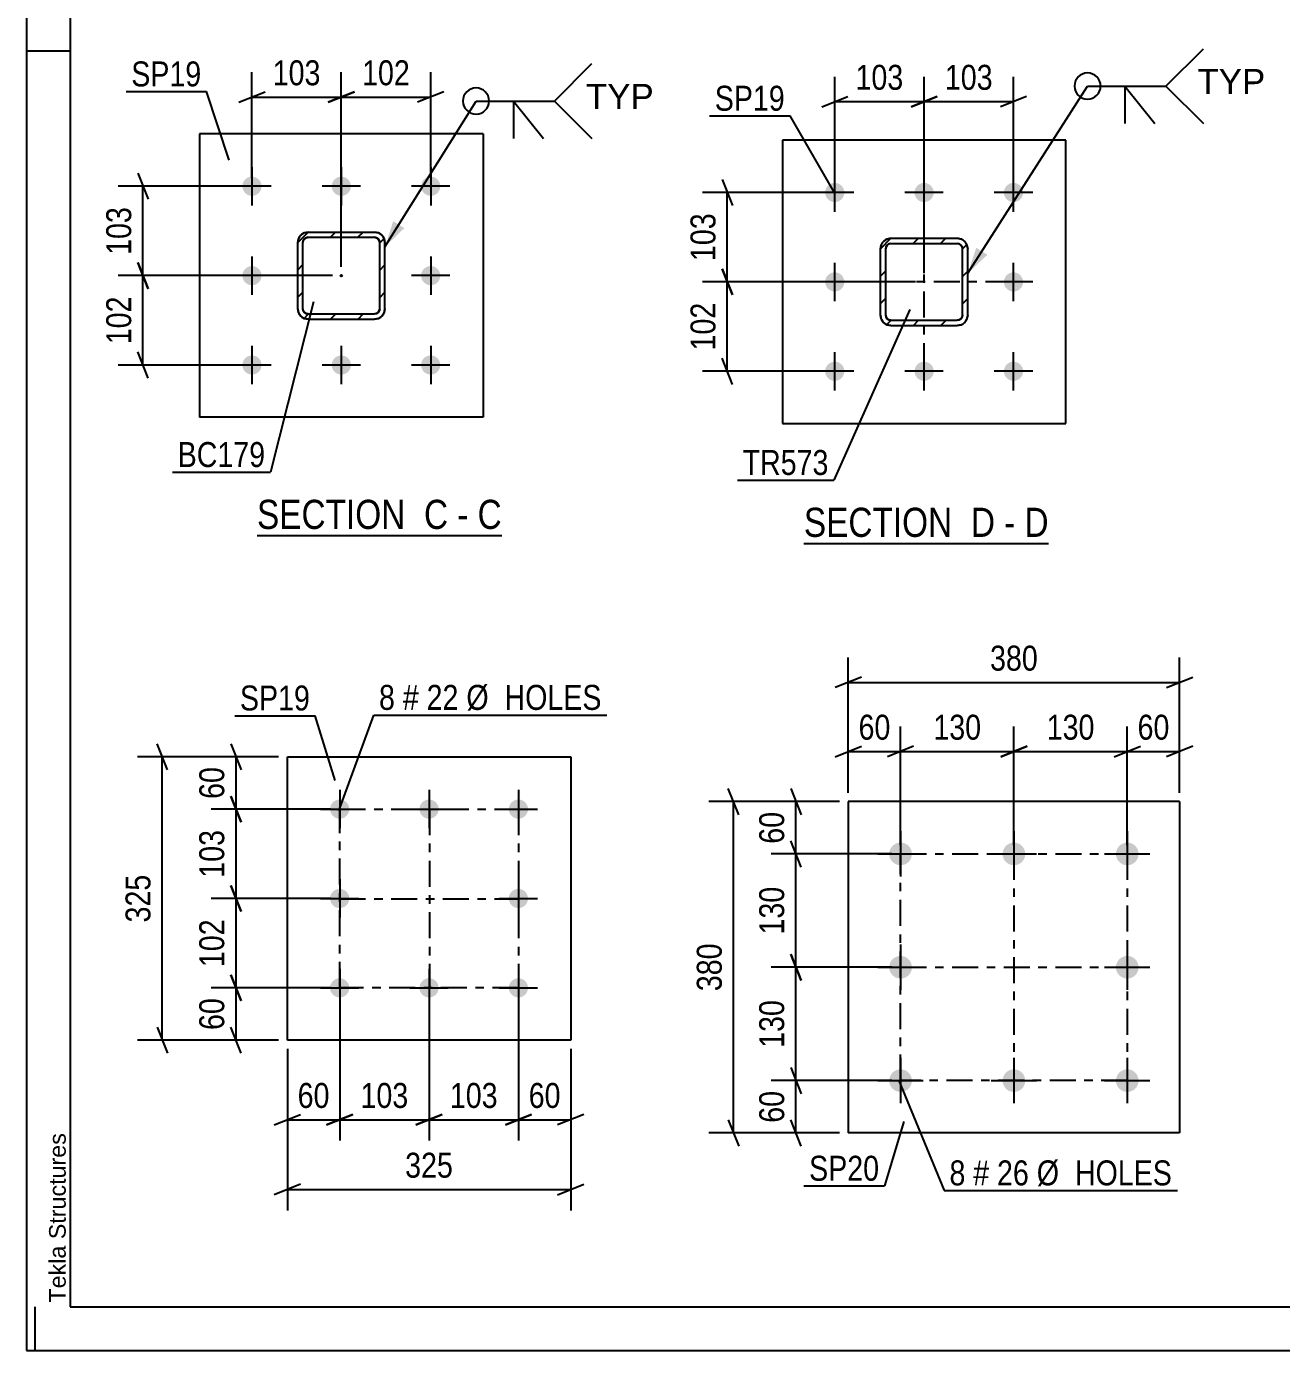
# Model space of a CAD drawing. Header units: millimetres. Extents: x 0 to 841, y 0 to 594.
# Drawn here: x 0 to 143.9, y 0 to 151.8 of the extents above; entities that cross this region are included whole.
import ezdxf

# ---------------------------------------------------------------- set-up
doc = ezdxf.new("R2010")
doc.units = ezdxf.units.MM
doc.linetypes.add('DXK_LINE_DOT2', pattern=[3.9198, 1.9599, -1.9599])
doc.linetypes.add('DXK_LINE_DOT3', pattern=[5.9187, 2.979, -0.9799, 0.9799, -0.9799])
doc.styles.add('Arial', font='ARIAL.TTF', dxfattribs={"height": 0.2})
doc.styles.add('Arial Narrow', font='ARIALN.TTF', dxfattribs={"height": 0.2})

# ---------------------------------------------------------------- blocks, each defined once
blk = doc.blocks.new('Unknown-122570569-18 - 2046')
at = {"color": 6, "linetype": 'Continuous'}
blk.add_line((89.16, 92.56), (117.23, 92.56), dxfattribs=at)
at = {"color": 0, "linetype": 'Continuous'}
for points in [[(107.27, 93.31), (107.27, 96.81), (89.16, 96.81), (89.16, 93.31)], [(111.08, 93.31), (111.08, 96.81), (108.32, 96.81), (108.32, 93.31)], [(113.41, 93.31), (113.41, 96.81), (112.13, 96.81), (112.13, 93.31)], [(117.23, 93.31), (117.23, 96.81), (114.46, 96.81), (114.46, 93.31)]]:
    blk.add_wipeout(points, dxfattribs=at)
at = {"color": 7, "linetype": 'Continuous', "style": 'Arial Narrow'}
for s, p in [('SECTION ', (89.16, 93.31)), ('D', (108.32, 93.31)), ('D', (114.46, 93.31)), ('-', (112.13, 93.31))]:
    blk.add_text(s, height=3.34, dxfattribs=at).set_placement(p)
blk = doc.blocks.new('Unknown-122570569-1133')
at = {"color": 5, "linetype": 'Continuous'}
for p, q in [((0, 594), (0, 0)), ((5, 589), (5, 5)), ((5, 149), (0, 149)), ((1, 0), (1, 5)), ((5, 5), (836, 5)), ((0, 0), (841, 0))]:
    blk.add_line(p, q, dxfattribs=at)
at = {"color": 174, "linetype": 'Continuous', "style": 'Arial'}
blk.add_text('Tekla Structures', height=1.9102, rotation=90, dxfattribs=at).set_placement((4.5, 5.5))
blk = doc.blocks.new('Unknown-122570569-20 - 8297')
at = {"color": 6, "linetype": 'Continuous'}
blk.add_line((26.44, 93.47), (54.51, 93.47), dxfattribs=at)
at = {"color": 0, "linetype": 'Continuous'}
for points in [[(44.54, 94.22), (44.54, 97.72), (26.44, 97.72), (26.44, 94.22)], [(48.36, 94.22), (48.36, 97.72), (45.59, 97.72), (45.59, 94.22)], [(50.69, 94.22), (50.69, 97.72), (49.41, 97.72), (49.41, 94.22)], [(54.51, 94.22), (54.51, 97.72), (51.74, 97.72), (51.74, 94.22)]]:
    blk.add_wipeout(points, dxfattribs=at)
at = {"color": 7, "linetype": 'Continuous', "style": 'Arial Narrow'}
for s, p in [('SECTION ', (26.44, 94.22)), ('C', (45.59, 94.22)), ('C', (51.74, 94.22)), ('-', (49.41, 94.22))]:
    blk.add_text(s, height=3.34, dxfattribs=at).set_placement(p)
blk = doc.blocks.new('Bolt-122570569-8001 - 7967')
at = {"linetype": 'Continuous'}
for points in [[(100.25, 58.25, -1), (100.25, 55.65, -1)], [(113.25, 58.25, -1), (113.25, 55.65, -1)], [(126.25, 58.25, -1), (126.25, 55.65, -1)], [(100.25, 45.25, -1), (100.25, 42.65, -1)], [(126.25, 45.25, -1), (126.25, 42.65, -1)], [(100.25, 32.25, -1), (100.25, 29.65, -1)], [(113.25, 32.25, -1), (113.25, 29.65, -1)], [(126.25, 32.25, -1), (126.25, 29.65, -1)]]:
    blk.add_hatch(color=1, dxfattribs=at).paths.add_polyline_path(points)
at = {"color": 1, "linetype": 'Continuous'}
for p, q in [((100.25, 59.55), (100.25, 54.35)), ((113.25, 59.55), (113.25, 54.35)), ((126.25, 59.55), (126.25, 54.35)), ((97.65, 56.95), (102.85, 56.95)), ((110.65, 56.95), (115.85, 56.95)), ((123.65, 56.95), (128.85, 56.95)), ((100.25, 46.55), (100.25, 41.35)), ((126.25, 46.55), (126.25, 41.35)), ((97.65, 43.95), (102.85, 43.95)), ((123.65, 43.95), (128.85, 43.95)), ((100.25, 33.55), (100.25, 28.35)), ((113.25, 33.55), (113.25, 28.35)), ((126.25, 33.55), (126.25, 28.35)), ((97.65, 30.95), (102.85, 30.95)), ((110.65, 30.95), (115.85, 30.95)), ((123.65, 30.95), (128.85, 30.95))]:
    blk.add_line(p, q, dxfattribs=at)
blk = doc.blocks.new('Part-122570569-8006 - 7967')
at = {"color": 2, "linetype": 'Continuous'}
for p, q in [((94.25, 62.95), (94.25, 24.95)), ((132.25, 62.95), (94.25, 62.95)), ((132.25, 62.95), (132.25, 24.95)), ((132.25, 24.95), (94.25, 24.95))]:
    blk.add_line(p, q, dxfattribs=at)
blk = doc.blocks.new('Part-122570569-2104 - 2046')
at = {"color": 2, "linetype": 'Continuous'}
for p, q in [((119.2, 138.8), (86.7, 138.8)), ((86.7, 138.8), (86.7, 106.3)), ((119.2, 106.3), (119.2, 138.8)), ((86.7, 106.3), (119.2, 106.3))]:
    blk.add_line(p, q, dxfattribs=at)
blk = doc.blocks.new('Bolt-122570569-2149 - 2046')
at = {"linetype": 'Continuous'}
for points in [[(92.7, 131.7, -1), (92.7, 133.9, -1)], [(102.95, 131.7, -1), (102.95, 133.9, -1)], [(113.2, 131.7, -1), (113.2, 133.9, -1)], [(92.7, 121.45, -1), (92.7, 123.65, -1)], [(113.2, 121.45, -1), (113.2, 123.65, -1)], [(92.7, 111.2, -1), (92.7, 113.4, -1)], [(102.95, 111.2, -1), (102.95, 113.4, -1)], [(113.2, 111.2, -1), (113.2, 113.4, -1)]]:
    blk.add_hatch(color=1, dxfattribs=at).paths.add_polyline_path(points)
at = {"color": 1, "linetype": 'Continuous'}
for p, q in [((92.7, 130.6), (92.7, 135)), ((102.95, 130.6), (102.95, 135)), ((113.2, 130.6), (113.2, 135)), ((94.9, 132.8), (90.5, 132.8)), ((105.15, 132.8), (100.75, 132.8)), ((115.4, 132.8), (111, 132.8)), ((92.7, 120.35), (92.7, 124.75)), ((113.2, 120.35), (113.2, 124.75)), ((94.9, 122.55), (90.5, 122.55)), ((115.4, 122.55), (111, 122.55)), ((92.7, 110.1), (92.7, 114.5)), ((102.95, 110.1), (102.95, 114.5)), ((113.2, 110.1), (113.2, 114.5)), ((94.9, 112.3), (90.5, 112.3)), ((105.15, 112.3), (100.75, 112.3)), ((115.4, 112.3), (111, 112.3))]:
    blk.add_line(p, q, dxfattribs=at)
blk = doc.blocks.new('Part-122570569-2207 - 2046')
at = {"linetype": 'Continuous'}
h = blk.add_hatch(dxfattribs=at)
h.set_pattern_fill('', scale=0.7, style=0, pattern_type=0)
h.set_pattern_definition([(45, (99.1492, 127.5534), (-1.57154, 1.57154), [])])
h.paths.add_polyline_path([(106.75, 127.55), (99.15, 127.55), (98.69, 127.46), (98.3, 127.2), (98.04, 126.81), (97.95, 126.35), (97.95, 118.75), (98.04, 118.29), (98.3, 117.9), (98.69, 117.64), (99.15, 117.55), (106.75, 117.55), (107.21, 117.64), (107.6, 117.9), (107.86, 118.29), (107.95, 118.75), (107.95, 126.35), (107.86, 126.81), (107.6, 127.2), (107.21, 127.46)])
h.paths.add_polyline_path([(107.3, 126.58), (107.35, 126.35), (107.35, 118.75), (107.3, 118.52), (107.17, 118.33), (106.98, 118.2), (106.75, 118.15), (99.15, 118.15), (98.92, 118.2), (98.72, 118.33), (98.59, 118.52), (98.55, 118.75), (98.55, 126.35), (98.59, 126.58), (98.72, 126.78), (98.92, 126.91), (99.15, 126.95), (106.75, 126.95), (106.98, 126.91), (107.17, 126.78)])
at = {"color": 7, "linetype": 'DXK_LINE_DOT3'}
for p, q in [((102.95, 112.55), (102.95, 132.55)), ((112.95, 122.55), (92.95, 122.55))]:
    blk.add_line(p, q, dxfattribs=at)
at = {"color": 7, "linetype": 'DXK_LINE_DOT2'}
for p, q in [((98.69, 127.46), (99.15, 127.55)), ((99.15, 127.55), (106.75, 127.55)), ((106.75, 127.55), (107.21, 127.46)), ((97.95, 126.35), (98.04, 126.81)), ((97.95, 118.75), (97.95, 126.35)), ((98.59, 126.58), (98.55, 126.35)), ((98.55, 118.75), (98.55, 126.35)), ((98.72, 126.78), (98.59, 126.58)), ((98.92, 126.91), (98.72, 126.78)), ((99.15, 126.95), (98.92, 126.91)), ((99.15, 126.95), (106.75, 126.95)), ((106.98, 126.91), (106.75, 126.95)), ((107.17, 126.78), (106.98, 126.91)), ((107.3, 126.58), (107.17, 126.78)), ((107.35, 126.35), (107.3, 126.58)), ((107.35, 118.75), (107.35, 126.35)), ((107.86, 126.81), (107.95, 126.35)), ((107.95, 118.75), (107.95, 126.35)), ((98.04, 118.29), (97.95, 118.75)), ((98.55, 118.75), (98.59, 118.52)), ((98.59, 118.52), (98.72, 118.33)), ((107.17, 118.33), (107.3, 118.52)), ((107.3, 118.52), (107.35, 118.75)), ((107.95, 118.75), (107.86, 118.29)), ((99.15, 117.55), (98.69, 117.64)), ((98.72, 118.33), (98.92, 118.2)), ((98.92, 118.2), (99.15, 118.15)), ((99.15, 118.15), (106.75, 118.15)), ((99.15, 117.55), (106.75, 117.55)), ((106.75, 118.15), (106.98, 118.2)), ((107.21, 117.64), (106.75, 117.55)), ((106.98, 118.2), (107.17, 118.33))]:
    blk.add_line(p, q, dxfattribs=at)
at = {"color": 2, "linetype": 'Continuous'}
for p, q in [((99.15, 127.55), (98.69, 127.46)), ((99.15, 127.55), (106.75, 127.55)), ((107.21, 127.46), (106.75, 127.55)), ((98.04, 126.81), (97.95, 126.35)), ((97.95, 118.75), (97.95, 126.35)), ((98.55, 126.35), (98.59, 126.58)), ((98.55, 118.75), (98.55, 126.35)), ((98.59, 126.58), (98.72, 126.78)), ((98.72, 126.78), (98.92, 126.91)), ((98.92, 126.91), (99.15, 126.95)), ((99.15, 126.95), (106.75, 126.95)), ((106.75, 126.95), (106.98, 126.91)), ((106.98, 126.91), (107.17, 126.78)), ((107.17, 126.78), (107.3, 126.58)), ((107.3, 126.58), (107.35, 126.35)), ((107.35, 118.75), (107.35, 126.35)), ((107.95, 126.35), (107.86, 126.81)), ((107.95, 118.75), (107.95, 126.35)), ((97.95, 118.75), (98.04, 118.29)), ((98.59, 118.52), (98.55, 118.75)), ((98.72, 118.33), (98.59, 118.52)), ((107.3, 118.52), (107.17, 118.33)), ((107.35, 118.75), (107.3, 118.52)), ((107.86, 118.29), (107.95, 118.75)), ((98.69, 117.64), (99.15, 117.55)), ((98.92, 118.2), (98.72, 118.33)), ((99.15, 118.15), (98.92, 118.2)), ((99.15, 118.15), (106.75, 118.15)), ((99.15, 117.55), (106.75, 117.55)), ((106.98, 118.2), (106.75, 118.15)), ((106.75, 117.55), (107.21, 117.64)), ((107.17, 118.33), (106.98, 118.2))]:
    blk.add_line(p, q, dxfattribs=at)
at = {"color": 7, "linetype": 'DXK_LINE_DOT2'}
for centre, start, end in [((99.15, 126.35), 112.5, 157.5), ((106.75, 126.35), 22.5, 67.5), ((99.15, 118.75), 202.5, 247.5), ((106.75, 118.75), 292.5, 337.5)]:
    blk.add_arc(centre, 1.2, start, end, dxfattribs=at)
at = {"color": 2, "linetype": 'Continuous'}
for centre, start, end in [((99.15, 126.35), 112.5, 157.5), ((106.75, 126.35), 22.5, 67.5), ((99.15, 118.75), 202.5, 247.5), ((106.75, 118.75), 292.5, 337.5)]:
    blk.add_arc(centre, 1.2, start, end, dxfattribs=at)
blk = doc.blocks.new('Part-122570569-8346 - 8297')
at = {"color": 2, "linetype": 'Continuous'}
for p, q in [((52.36, 139.52), (19.86, 139.52)), ((19.86, 139.52), (19.86, 107.02)), ((52.36, 139.52), (52.36, 107.02)), ((52.36, 107.02), (19.86, 107.02))]:
    blk.add_line(p, q, dxfattribs=at)
blk = doc.blocks.new('Bolt-122570569-8448 - 8297')
at = {"linetype": 'Continuous'}
for points in [[(25.86, 132.42, -1), (25.86, 134.62, -1)], [(36.11, 132.42, -1), (36.11, 134.62, -1)], [(46.36, 132.42, -1), (46.36, 134.62, -1)], [(25.86, 122.17, -1), (25.86, 124.37, -1)], [(46.36, 122.17, -1), (46.36, 124.37, -1)], [(25.86, 111.92, -1), (25.86, 114.12, -1)], [(36.11, 111.92, -1), (36.11, 114.12, -1)], [(46.36, 111.92, -1), (46.36, 114.12, -1)]]:
    blk.add_hatch(color=1, dxfattribs=at).paths.add_polyline_path(points)
at = {"color": 1, "linetype": 'Continuous'}
for p, q in [((25.86, 135.72), (25.86, 131.32)), ((36.11, 135.72), (36.11, 131.32)), ((46.36, 135.72), (46.36, 131.32)), ((28.06, 133.52), (23.66, 133.52)), ((38.31, 133.52), (33.91, 133.52)), ((48.56, 133.52), (44.16, 133.52)), ((25.86, 125.47), (25.86, 121.07)), ((46.36, 125.47), (46.36, 121.07)), ((28.06, 123.27), (23.66, 123.27)), ((48.56, 123.27), (44.16, 123.27)), ((25.86, 115.22), (25.86, 110.82)), ((36.11, 115.22), (36.11, 110.82)), ((46.36, 115.22), (46.36, 110.82)), ((28.06, 113.02), (23.66, 113.02)), ((38.31, 113.02), (33.91, 113.02)), ((48.56, 113.02), (44.16, 113.02))]:
    blk.add_line(p, q, dxfattribs=at)
blk = doc.blocks.new('Part-122570569-8419 - 8297')
at = {"linetype": 'Continuous'}
h = blk.add_hatch(dxfattribs=at)
h.set_pattern_fill('', scale=0.7, style=0, pattern_type=0)
h.set_pattern_definition([(45, (32.3072, 128.2676), (-1.57154, 1.57154), [])])
h.paths.add_polyline_path([(39.91, 128.27), (32.31, 128.27), (31.85, 128.18), (31.46, 127.92), (31.2, 127.53), (31.11, 127.07), (31.11, 119.47), (31.2, 119.01), (31.46, 118.62), (31.85, 118.36), (32.31, 118.27), (39.91, 118.27), (40.37, 118.36), (40.76, 118.62), (41.02, 119.01), (41.11, 119.47), (41.11, 127.07), (41.02, 127.53), (40.76, 127.92), (40.37, 128.18)])
h.paths.add_polyline_path([(40.46, 127.3), (40.51, 127.07), (40.51, 119.47), (40.46, 119.24), (40.33, 119.04), (40.14, 118.91), (39.91, 118.87), (32.31, 118.87), (32.08, 118.91), (31.88, 119.04), (31.75, 119.24), (31.71, 119.47), (31.71, 127.07), (31.75, 127.3), (31.88, 127.49), (32.08, 127.62), (32.31, 127.67), (39.91, 127.67), (40.14, 127.62), (40.33, 127.49)])
blk.add_hatch(color=246, dxfattribs=at).paths.add_polyline_path([(36.11, 123.17, -1), (36.11, 123.37, -1)])
at = {"color": 7, "linetype": 'DXK_LINE_DOT2'}
for p, q in [((31.85, 128.18), (32.31, 128.27)), ((32.08, 127.62), (31.88, 127.49)), ((32.31, 127.67), (32.08, 127.62)), ((32.31, 128.27), (39.91, 128.27)), ((32.31, 127.67), (39.91, 127.67)), ((39.91, 128.27), (40.37, 128.18)), ((40.14, 127.62), (39.91, 127.67)), ((40.33, 127.49), (40.14, 127.62)), ((31.11, 127.07), (31.2, 127.53)), ((31.11, 119.47), (31.11, 127.07)), ((31.75, 127.3), (31.71, 127.07)), ((31.71, 119.47), (31.71, 127.07)), ((31.88, 127.49), (31.75, 127.3)), ((40.46, 127.3), (40.33, 127.49)), ((40.51, 127.07), (40.46, 127.3)), ((40.51, 119.47), (40.51, 127.07)), ((41.02, 127.53), (41.11, 127.07)), ((41.11, 119.47), (41.11, 127.07)), ((31.2, 119.01), (31.11, 119.47)), ((31.71, 119.47), (31.75, 119.24)), ((31.75, 119.24), (31.88, 119.04)), ((31.88, 119.04), (32.08, 118.91)), ((32.08, 118.91), (32.31, 118.87)), ((32.31, 118.87), (39.91, 118.87)), ((39.91, 118.87), (40.14, 118.91)), ((40.14, 118.91), (40.33, 119.04)), ((40.33, 119.04), (40.46, 119.24)), ((40.46, 119.24), (40.51, 119.47)), ((41.11, 119.47), (41.02, 119.01)), ((32.31, 118.27), (31.85, 118.36)), ((32.31, 118.27), (39.91, 118.27)), ((40.37, 118.36), (39.91, 118.27))]:
    blk.add_line(p, q, dxfattribs=at)
at = {"color": 2, "linetype": 'Continuous'}
for p, q in [((32.31, 128.27), (31.85, 128.18)), ((31.88, 127.49), (32.08, 127.62)), ((32.08, 127.62), (32.31, 127.67)), ((32.31, 128.27), (39.91, 128.27)), ((32.31, 127.67), (39.91, 127.67)), ((40.37, 128.18), (39.91, 128.27)), ((39.91, 127.67), (40.14, 127.62)), ((40.14, 127.62), (40.33, 127.49)), ((31.2, 127.53), (31.11, 127.07)), ((31.11, 119.47), (31.11, 127.07)), ((31.71, 127.07), (31.75, 127.3)), ((31.71, 119.47), (31.71, 127.07)), ((31.75, 127.3), (31.88, 127.49)), ((40.33, 127.49), (40.46, 127.3)), ((40.46, 127.3), (40.51, 127.07)), ((40.51, 119.47), (40.51, 127.07)), ((41.11, 127.07), (41.02, 127.53)), ((41.11, 119.47), (41.11, 127.07)), ((31.11, 119.47), (31.2, 119.01)), ((31.75, 119.24), (31.71, 119.47)), ((31.88, 119.04), (31.75, 119.24)), ((32.08, 118.91), (31.88, 119.04)), ((32.31, 118.87), (32.08, 118.91)), ((32.31, 118.87), (39.91, 118.87)), ((40.14, 118.91), (39.91, 118.87)), ((40.33, 119.04), (40.14, 118.91)), ((40.46, 119.24), (40.33, 119.04)), ((40.51, 119.47), (40.46, 119.24)), ((41.02, 119.01), (41.11, 119.47)), ((31.85, 118.36), (32.31, 118.27)), ((32.31, 118.27), (39.91, 118.27)), ((39.91, 118.27), (40.37, 118.36))]:
    blk.add_line(p, q, dxfattribs=at)
at = {"color": 7, "linetype": 'DXK_LINE_DOT3'}
blk.add_line((36.11, 123.27), (36.11, 123.27), dxfattribs=at)
at = {"color": 246, "linetype": 'DXK_LINE_DOT2'}
blk.add_line((36.11, 123.27), (36.11, 123.27), dxfattribs=at)
at = {"color": 246, "linetype": 'Continuous'}
blk.add_circle((36.11, 123.27), 0.1, dxfattribs=at)
at = {"color": 7, "linetype": 'DXK_LINE_DOT2'}
for centre, start, end in [((32.31, 127.07), 112.5, 157.5), ((39.91, 127.07), 22.5, 67.5), ((32.31, 119.47), 202.5, 247.5), ((39.91, 119.47), 292.5, 337.5)]:
    blk.add_arc(centre, 1.2, start, end, dxfattribs=at)
at = {"color": 2, "linetype": 'Continuous'}
for centre, start, end in [((32.31, 127.07), 112.5, 157.5), ((39.91, 127.07), 22.5, 67.5), ((32.31, 119.47), 202.5, 247.5), ((39.91, 119.47), 292.5, 337.5)]:
    blk.add_arc(centre, 1.2, start, end, dxfattribs=at)
blk = doc.blocks.new('Part-122570569-7767 - 7761')
at = {"color": 2, "linetype": 'Continuous'}
for p, q in [((29.92, 35.59), (29.92, 68.09)), ((29.92, 68.09), (62.42, 68.09)), ((62.42, 68.09), (62.42, 35.59)), ((62.42, 35.59), (29.92, 35.59))]:
    blk.add_line(p, q, dxfattribs=at)
blk = doc.blocks.new('Bolt-122570569-7800 - 7761')
at = {"linetype": 'Continuous'}
for points in [[(35.92, 63.19, -1), (35.92, 60.99, -1)], [(46.17, 63.19, -1), (46.17, 60.99, -1)], [(56.42, 63.19, -1), (56.42, 60.99, -1)], [(35.92, 52.94, -1), (35.92, 50.74, -1)], [(56.42, 52.94, -1), (56.42, 50.74, -1)], [(35.92, 42.69, -1), (35.92, 40.49, -1)], [(46.17, 42.69, -1), (46.17, 40.49, -1)], [(56.42, 42.69, -1), (56.42, 40.49, -1)]]:
    blk.add_hatch(color=1, dxfattribs=at).paths.add_polyline_path(points)
at = {"color": 1, "linetype": 'Continuous'}
for p, q in [((35.92, 64.29), (35.92, 59.89)), ((46.17, 64.29), (46.17, 59.89)), ((56.42, 64.29), (56.42, 59.89)), ((33.72, 62.09), (38.12, 62.09)), ((43.97, 62.09), (48.37, 62.09)), ((54.22, 62.09), (58.62, 62.09)), ((35.92, 54.04), (35.92, 49.64)), ((56.42, 54.04), (56.42, 49.64)), ((33.72, 51.84), (38.12, 51.84)), ((54.22, 51.84), (58.62, 51.84)), ((35.92, 43.79), (35.92, 39.39)), ((46.17, 43.79), (46.17, 39.39)), ((56.42, 43.79), (56.42, 39.39)), ((33.72, 41.59), (38.12, 41.59)), ((43.97, 41.59), (48.37, 41.59)), ((54.22, 41.59), (58.62, 41.59))]:
    blk.add_line(p, q, dxfattribs=at)
blk = doc.blocks.new('Rectangle-122570569-8093 - 7967')
at = {"color": 1, "linetype": 'DXK_LINE_DOT3'}
blk.add_lwpolyline([(100.25, 56.95), (126.25, 56.95), (126.25, 30.95), (100.25, 30.95), (100.25, 56.95)], close=True, dxfattribs=at)
blk = doc.blocks.new('Rectangle-122570569-7887 - 7761')
at = {"color": 1, "linetype": 'DXK_LINE_DOT3'}
blk.add_lwpolyline([(35.92, 62.09), (56.42, 62.09), (56.42, 41.59), (35.92, 41.59), (35.92, 62.09)], close=True, dxfattribs=at)
blk = doc.blocks.new('Line-122570569-8086 - 7967')
at = {"color": 1, "linetype": 'DXK_LINE_DOT3'}
blk.add_line((113.25, 56.95), (113.25, 30.95), dxfattribs=at)
blk = doc.blocks.new('Line-122570569-7880 - 7761')
at = {"color": 1, "linetype": 'DXK_LINE_DOT3'}
blk.add_line((46.22, 62.09), (46.22, 41.59), dxfattribs=at)
blk = doc.blocks.new('Line-122570569-8079 - 7967')
at = {"color": 1, "linetype": 'DXK_LINE_DOT3'}
blk.add_line((100.25, 43.95), (126.25, 43.95), dxfattribs=at)
blk = doc.blocks.new('Line-122570569-7873 - 7761')
at = {"color": 1, "linetype": 'DXK_LINE_DOT3'}
blk.add_line((35.92, 51.79), (56.42, 51.79), dxfattribs=at)
blk = doc.blocks.new('StraightDimension-122570569-8008 - 7967')
at = {"color": 7, "linetype": 'Continuous'}
for p, q in [((87.65, 32.45), (88.85, 29.45)), ((99.25, 30.95), (85.4, 30.95)), ((88.25, 24.95), (88.25, 30.95)), ((88.85, 23.45), (87.65, 26.45)), ((93.25, 24.95), (85.4, 24.95))]:
    blk.add_line(p, q, dxfattribs=at)
at = {"color": 0}
blk.add_wipeout([(87.5, 30.38), (83.3, 30.38), (83.3, 25.52), (87.5, 25.52)], dxfattribs=at)
at = {"color": 3, "style": 'Arial Narrow'}
blk.add_text('60', height=2.863, rotation=90.0002, dxfattribs=at).set_placement((86.9, 26.12))
blk = doc.blocks.new('StraightDimension-122570569-8018 - 7967')
at = {"color": 7, "linetype": 'Continuous'}
for p, q in [((87.65, 64.45), (88.85, 61.45)), ((93.25, 62.95), (85.4, 62.95)), ((88.25, 56.95), (88.25, 62.95)), ((88.85, 55.45), (87.65, 58.45)), ((99.25, 56.95), (85.4, 56.95))]:
    blk.add_line(p, q, dxfattribs=at)
at = {"color": 0}
blk.add_wipeout([(87.5, 62.38), (83.3, 62.38), (83.3, 57.52), (87.5, 57.52)], dxfattribs=at)
at = {"color": 3, "style": 'Arial Narrow'}
blk.add_text('60', height=2.863, rotation=90.0002, dxfattribs=at).set_placement((86.9, 58.12))
blk = doc.blocks.new('StraightDimension-122570569-8033 - 7967')
at = {"color": 7, "linetype": 'Continuous'}
for p, q in [((81.69, 61.45), (80.49, 64.45)), ((93.25, 62.95), (78.24, 62.95)), ((81.09, 24.95), (81.09, 62.95)), ((80.49, 26.45), (81.69, 23.45)), ((93.25, 24.95), (78.24, 24.95))]:
    blk.add_line(p, q, dxfattribs=at)
at = {"color": 0}
blk.add_wipeout([(80.34, 47.29), (76.14, 47.29), (76.14, 40.61), (80.34, 40.61)], dxfattribs=at)
at = {"color": 3, "style": 'Arial Narrow'}
blk.add_text('380', height=2.863, rotation=90.0002, dxfattribs=at).set_placement((79.74, 41.21))
blk = doc.blocks.new('StraightDimension-122570569-8044 - 7967')
at = {"color": 7, "linetype": 'Continuous'}
for p, q in [((94.25, 63.95), (94.25, 71.55)), ((100.25, 57.95), (100.25, 71.55)), ((92.75, 68.1), (95.75, 69.3)), ((94.25, 68.7), (100.25, 68.7)), ((101.75, 69.3), (98.75, 68.1))]:
    blk.add_line(p, q, dxfattribs=at)
at = {"color": 0}
blk.add_wipeout([(99.68, 69.45), (99.68, 73.65), (94.83, 73.65), (94.83, 69.45)], dxfattribs=at)
at = {"color": 3, "style": 'Arial Narrow'}
blk.add_text('60', height=2.863, dxfattribs=at).set_placement((95.43, 70.05))
blk = doc.blocks.new('StraightDimension-122570569-8054 - 7967')
at = {"color": 7, "linetype": 'Continuous'}
for p, q in [((126.25, 57.95), (126.25, 71.55)), ((132.25, 63.95), (132.25, 71.55)), ((124.75, 68.1), (127.75, 69.3)), ((126.25, 68.7), (132.25, 68.7)), ((133.75, 69.3), (130.75, 68.1))]:
    blk.add_line(p, q, dxfattribs=at)
at = {"color": 0}
blk.add_wipeout([(131.68, 69.45), (131.68, 73.65), (126.83, 73.65), (126.83, 69.45)], dxfattribs=at)
at = {"color": 3, "style": 'Arial Narrow'}
blk.add_text('60', height=2.863, dxfattribs=at).set_placement((127.43, 70.05))
blk = doc.blocks.new('StraightDimension-122570569-8069 - 7967')
at = {"color": 7, "linetype": 'Continuous'}
for p, q in [((94.25, 63.95), (94.25, 79.47)), ((132.25, 63.95), (132.25, 79.47)), ((95.75, 77.22), (92.75, 76.02)), ((94.25, 76.62), (132.25, 76.62)), ((130.75, 76.02), (133.75, 77.22))]:
    blk.add_line(p, q, dxfattribs=at)
at = {"color": 0}
blk.add_wipeout([(116.6, 77.37), (116.6, 81.57), (109.91, 81.57), (109.91, 77.37)], dxfattribs=at)
at = {"color": 3, "style": 'Arial Narrow'}
blk.add_text('380', height=2.863, dxfattribs=at).set_placement((110.51, 77.97))
blk = doc.blocks.new('StraightDimension-122570569-11881 - 7967')
at = {"color": 7, "linetype": 'Continuous'}
for p, q in [((88.85, 42.45), (87.65, 45.45)), ((99.25, 43.95), (85.4, 43.95)), ((88.25, 30.95), (88.25, 43.95)), ((87.65, 32.45), (88.85, 29.45)), ((99.25, 30.95), (85.4, 30.95))]:
    blk.add_line(p, q, dxfattribs=at)
at = {"color": 0}
blk.add_wipeout([(87.5, 40.79), (83.3, 40.79), (83.3, 34.11), (87.5, 34.11)], dxfattribs=at)
at = {"color": 3, "style": 'Arial Narrow'}
blk.add_text('130', height=2.863, rotation=90.0002, dxfattribs=at).set_placement((86.9, 34.71))
blk = doc.blocks.new('StraightDimension-122570569-11883 - 7967')
at = {"color": 7, "linetype": 'Continuous'}
for p, q in [((88.85, 55.45), (87.65, 58.45)), ((99.25, 56.95), (85.4, 56.95)), ((88.25, 43.95), (88.25, 56.95)), ((87.65, 45.45), (88.85, 42.45)), ((99.25, 43.95), (85.4, 43.95))]:
    blk.add_line(p, q, dxfattribs=at)
at = {"color": 0}
blk.add_wipeout([(87.5, 53.79), (83.3, 53.79), (83.3, 47.11), (87.5, 47.11)], dxfattribs=at)
at = {"color": 3, "style": 'Arial Narrow'}
blk.add_text('130', height=2.863, rotation=90.0002, dxfattribs=at).set_placement((86.9, 47.71))
blk = doc.blocks.new('StraightDimension-122570569-11903 - 7967')
at = {"color": 7, "linetype": 'Continuous'}
for p, q in [((100.25, 57.95), (100.25, 71.55)), ((113.25, 57.95), (113.25, 71.55)), ((101.75, 69.3), (98.75, 68.1)), ((100.25, 68.7), (113.25, 68.7)), ((111.75, 68.1), (114.75, 69.3))]:
    blk.add_line(p, q, dxfattribs=at)
at = {"color": 0}
blk.add_wipeout([(110.1, 69.45), (110.1, 73.65), (103.41, 73.65), (103.41, 69.45)], dxfattribs=at)
at = {"color": 3, "style": 'Arial Narrow'}
blk.add_text('130', height=2.863, dxfattribs=at).set_placement((104.01, 70.05))
blk = doc.blocks.new('StraightDimension-122570569-11905 - 7967')
at = {"color": 7, "linetype": 'Continuous'}
for p, q in [((113.25, 57.95), (113.25, 71.55)), ((126.25, 57.95), (126.25, 71.55)), ((114.75, 69.3), (111.75, 68.1)), ((113.25, 68.7), (126.25, 68.7)), ((124.75, 68.1), (127.75, 69.3))]:
    blk.add_line(p, q, dxfattribs=at)
at = {"color": 0}
blk.add_wipeout([(123.1, 69.45), (123.1, 73.65), (116.41, 73.65), (116.41, 69.45)], dxfattribs=at)
at = {"color": 3, "style": 'Arial Narrow'}
blk.add_text('130', height=2.863, dxfattribs=at).set_placement((117.01, 70.05))
blk = doc.blocks.new('StraightDimension-122570569-2258 - 2046')
at = {"color": 7, "linetype": 'Continuous'}
for p, q in [((102.95, 123.55), (102.95, 146.08)), ((113.2, 133.8), (113.2, 146.08)), ((101.45, 142.63), (104.45, 143.83)), ((102.95, 143.23), (113.2, 143.23)), ((114.7, 143.83), (111.7, 142.63))]:
    blk.add_line(p, q, dxfattribs=at)
at = {"color": 0}
blk.add_wipeout([(111.42, 143.98), (111.42, 148.18), (104.73, 148.18), (104.73, 143.98)], dxfattribs=at)
at = {"color": 3, "style": 'Arial Narrow'}
blk.add_text('103', height=2.863, dxfattribs=at).set_placement((105.33, 144.58))
blk = doc.blocks.new('StraightDimension-122570569-2275 - 2046')
at = {"color": 7, "linetype": 'Continuous'}
for p, q in [((92.7, 133.8), (92.7, 146.08)), ((102.95, 123.55), (102.95, 146.08)), ((91.2, 142.63), (94.2, 143.83)), ((92.7, 143.23), (102.95, 143.23)), ((104.45, 143.83), (101.45, 142.63))]:
    blk.add_line(p, q, dxfattribs=at)
at = {"color": 0}
blk.add_wipeout([(101.17, 143.98), (101.17, 148.18), (94.48, 148.18), (94.48, 143.98)], dxfattribs=at)
at = {"color": 3, "style": 'Arial Narrow'}
blk.add_text('103', height=2.863, dxfattribs=at).set_placement((95.08, 144.58))
blk = doc.blocks.new('StraightDimension-122570569-2293 - 2046')
at = {"color": 7, "linetype": 'Continuous'}
for p, q in [((79.77, 134.3), (80.97, 131.3)), ((91.7, 132.8), (77.52, 132.8)), ((80.37, 122.55), (80.37, 132.8)), ((80.97, 121.05), (79.77, 124.05)), ((101.95, 122.55), (77.52, 122.55))]:
    blk.add_line(p, q, dxfattribs=at)
at = {"color": 0}
blk.add_wipeout([(79.62, 131.02), (75.42, 131.02), (75.42, 124.34), (79.62, 124.34)], dxfattribs=at)
at = {"color": 3, "style": 'Arial Narrow'}
blk.add_text('103', height=2.863, rotation=90.0002, dxfattribs=at).set_placement((79.02, 124.94))
blk = doc.blocks.new('StraightDimension-122570569-2310 - 2046')
at = {"color": 7, "linetype": 'Continuous'}
for p, q in [((79.77, 124.05), (80.97, 121.05)), ((101.95, 122.55), (77.52, 122.55)), ((80.37, 112.3), (80.37, 122.55)), ((80.97, 110.8), (79.77, 113.8)), ((91.7, 112.3), (77.52, 112.3))]:
    blk.add_line(p, q, dxfattribs=at)
at = {"color": 0}
blk.add_wipeout([(79.62, 120.77), (75.42, 120.77), (75.42, 114.09), (79.62, 114.09)], dxfattribs=at)
at = {"color": 3, "style": 'Arial Narrow'}
blk.add_text('102', height=2.863, rotation=90.0002, dxfattribs=at).set_placement((79.02, 114.69))
blk = doc.blocks.new('StraightDimension-122570569-8541 - 8297')
at = {"color": 7, "linetype": 'Continuous'}
for p, q in [((12.76, 135.02), (13.96, 132.02)), ((24.86, 133.52), (10.51, 133.52)), ((13.36, 123.27), (13.36, 133.52)), ((13.96, 121.77), (12.76, 124.77)), ((35.11, 123.27), (10.51, 123.27))]:
    blk.add_line(p, q, dxfattribs=at)
at = {"color": 0}
blk.add_wipeout([(12.61, 131.73), (8.41, 131.73), (8.41, 125.05), (12.61, 125.05)], dxfattribs=at)
at = {"color": 3, "style": 'Arial Narrow'}
blk.add_text('103', height=2.863, rotation=90.0002, dxfattribs=at).set_placement((12.01, 125.65))
blk = doc.blocks.new('StraightDimension-122570569-8524 - 8297')
at = {"color": 7, "linetype": 'Continuous'}
for p, q in [((12.76, 124.77), (13.96, 121.77)), ((35.11, 123.27), (10.51, 123.27)), ((13.36, 113.02), (13.36, 123.27)), ((13.96, 111.52), (12.76, 114.52)), ((24.86, 113.02), (10.51, 113.02))]:
    blk.add_line(p, q, dxfattribs=at)
at = {"color": 0}
blk.add_wipeout([(12.61, 121.48), (8.41, 121.48), (8.41, 114.8), (12.61, 114.8)], dxfattribs=at)
at = {"color": 3, "style": 'Arial Narrow'}
blk.add_text('102', height=2.863, rotation=90.0002, dxfattribs=at).set_placement((12.01, 115.4))
blk = doc.blocks.new('StraightDimension-122570569-20510 - 8297')
at = {"color": 7, "linetype": 'Continuous'}
for p, q in [((36.11, 124.27), (36.11, 146.6)), ((46.36, 134.52), (46.36, 146.6)), ((34.61, 143.15), (37.61, 144.35)), ((47.86, 144.35), (44.86, 143.15)), ((36.11, 143.75), (46.36, 143.75))]:
    blk.add_line(p, q, dxfattribs=at)
at = {"color": 0}
blk.add_wipeout([(44.57, 144.5), (44.57, 148.7), (37.89, 148.7), (37.89, 144.5)], dxfattribs=at)
at = {"color": 3, "style": 'Arial Narrow'}
blk.add_text('102', height=2.863, dxfattribs=at).set_placement((38.49, 145.1))
blk = doc.blocks.new('StraightDimension-122570569-20511 - 8297')
at = {"color": 7, "linetype": 'Continuous'}
for p, q in [((25.86, 134.52), (25.86, 146.6)), ((36.11, 124.27), (36.11, 146.6)), ((24.36, 143.15), (27.36, 144.35)), ((37.61, 144.35), (34.61, 143.15)), ((25.86, 143.75), (36.11, 143.75))]:
    blk.add_line(p, q, dxfattribs=at)
at = {"color": 0}
blk.add_wipeout([(34.32, 144.5), (34.32, 148.7), (27.64, 148.7), (27.64, 144.5)], dxfattribs=at)
at = {"color": 3, "style": 'Arial Narrow'}
blk.add_text('103', height=2.863, dxfattribs=at).set_placement((28.24, 145.1))
blk = doc.blocks.new('StraightDimension-122570569-7827 - 7761')
at = {"color": 7, "linetype": 'Continuous'}
for p, q in [((29.92, 34.59), (29.92, 16.07)), ((62.42, 34.59), (62.42, 16.07)), ((31.42, 19.07), (28.42, 17.87)), ((29.92, 18.47), (62.42, 18.47)), ((60.92, 17.87), (63.92, 19.07))]:
    blk.add_line(p, q, dxfattribs=at)
at = {"color": 0}
blk.add_wipeout([(49.52, 19.22), (49.52, 23.42), (42.83, 23.42), (42.83, 19.22)], dxfattribs=at)
at = {"color": 3, "style": 'Arial Narrow'}
blk.add_text('325', height=2.863, dxfattribs=at).set_placement((43.43, 19.82))
blk = doc.blocks.new('StraightDimension-122570569-7802 - 7761')
at = {"color": 7, "linetype": 'Continuous'}
for p, q in [((23.43, 69.59), (24.63, 66.59)), ((28.92, 68.09), (21.18, 68.09)), ((24.03, 62.09), (24.03, 68.09)), ((24.63, 60.59), (23.43, 63.59)), ((34.92, 62.09), (21.18, 62.09))]:
    blk.add_line(p, q, dxfattribs=at)
at = {"color": 0}
blk.add_wipeout([(23.28, 67.51), (19.08, 67.51), (19.08, 62.66), (23.28, 62.66)], dxfattribs=at)
at = {"color": 3, "style": 'Arial Narrow'}
blk.add_text('60', height=2.863, rotation=90.0002, dxfattribs=at).set_placement((22.68, 63.26))
blk = doc.blocks.new('StraightDimension-122570569-7812 - 7761')
at = {"color": 7, "linetype": 'Continuous'}
for p, q in [((23.43, 43.09), (24.63, 40.09)), ((34.92, 41.59), (21.18, 41.59)), ((24.03, 35.59), (24.03, 41.59)), ((24.63, 34.09), (23.43, 37.09)), ((28.92, 35.59), (21.18, 35.59))]:
    blk.add_line(p, q, dxfattribs=at)
at = {"color": 0}
blk.add_wipeout([(23.28, 41.01), (19.08, 41.01), (19.08, 36.16), (23.28, 36.16)], dxfattribs=at)
at = {"color": 3, "style": 'Arial Narrow'}
blk.add_text('60', height=2.863, rotation=90.0002, dxfattribs=at).set_placement((22.68, 36.76))
blk = doc.blocks.new('StraightDimension-122570569-7842 - 7761')
at = {"color": 7, "linetype": 'Continuous'}
for p, q in [((56.42, 40.59), (56.42, 24.07)), ((62.42, 34.59), (62.42, 24.07)), ((54.92, 25.87), (57.92, 27.07)), ((56.42, 26.47), (62.42, 26.47)), ((63.92, 27.07), (60.92, 25.87))]:
    blk.add_line(p, q, dxfattribs=at)
at = {"color": 0}
blk.add_wipeout([(61.85, 27.22), (61.85, 31.42), (57, 31.42), (57, 27.22)], dxfattribs=at)
at = {"color": 3, "style": 'Arial Narrow'}
blk.add_text('60', height=2.863, dxfattribs=at).set_placement((57.6, 27.82))
blk = doc.blocks.new('StraightDimension-122570569-7852 - 7761')
at = {"color": 7, "linetype": 'Continuous'}
for p, q in [((35.92, 40.59), (35.92, 24.07)), ((29.92, 34.59), (29.92, 24.07)), ((28.42, 25.87), (31.42, 27.07)), ((29.92, 26.47), (35.92, 26.47)), ((37.42, 27.07), (34.42, 25.87))]:
    blk.add_line(p, q, dxfattribs=at)
at = {"color": 0}
blk.add_wipeout([(35.35, 27.22), (35.35, 31.42), (30.5, 31.42), (30.5, 27.22)], dxfattribs=at)
at = {"color": 3, "style": 'Arial Narrow'}
blk.add_text('60', height=2.863, dxfattribs=at).set_placement((31.1, 27.82))
blk = doc.blocks.new('StraightDimension-122570569-7863 - 7761')
at = {"color": 7, "linetype": 'Continuous'}
for p, q in [((16.17, 66.59), (14.97, 69.59)), ((28.92, 68.09), (12.72, 68.09)), ((15.57, 35.59), (15.57, 68.09)), ((14.97, 37.09), (16.17, 34.09)), ((28.92, 35.59), (12.72, 35.59))]:
    blk.add_line(p, q, dxfattribs=at)
at = {"color": 0}
blk.add_wipeout([(14.82, 55.18), (10.62, 55.18), (10.62, 48.49), (14.82, 48.49)], dxfattribs=at)
at = {"color": 3, "style": 'Arial Narrow'}
blk.add_text('325', height=2.863, rotation=90.0002, dxfattribs=at).set_placement((14.22, 49.09))
blk = doc.blocks.new('StraightDimension-122570569-12023 - 7761')
at = {"color": 7, "linetype": 'Continuous'}
for p, q in [((23.43, 53.34), (24.63, 50.34)), ((34.92, 51.84), (21.18, 51.84)), ((24.03, 41.59), (24.03, 51.84)), ((24.63, 40.09), (23.43, 43.09)), ((34.92, 41.59), (21.18, 41.59))]:
    blk.add_line(p, q, dxfattribs=at)
at = {"color": 0}
blk.add_wipeout([(23.28, 50.05), (19.08, 50.05), (19.08, 43.37), (23.28, 43.37)], dxfattribs=at)
at = {"color": 3, "style": 'Arial Narrow'}
blk.add_text('102', height=2.863, rotation=90.0002, dxfattribs=at).set_placement((22.68, 43.97))
blk = doc.blocks.new('StraightDimension-122570569-12025 - 7761')
at = {"color": 7, "linetype": 'Continuous'}
for p, q in [((23.43, 63.59), (24.63, 60.59)), ((34.92, 62.09), (21.18, 62.09)), ((24.03, 51.84), (24.03, 62.09)), ((24.63, 50.34), (23.43, 53.34)), ((34.92, 51.84), (21.18, 51.84))]:
    blk.add_line(p, q, dxfattribs=at)
at = {"color": 0}
blk.add_wipeout([(23.28, 60.3), (19.08, 60.3), (19.08, 53.62), (23.28, 53.62)], dxfattribs=at)
at = {"color": 3, "style": 'Arial Narrow'}
blk.add_text('103', height=2.863, rotation=90.0002, dxfattribs=at).set_placement((22.68, 54.22))
blk = doc.blocks.new('StraightDimension-122570569-12045 - 7761')
at = {"color": 7, "linetype": 'Continuous'}
for p, q in [((35.92, 40.59), (35.92, 24.07)), ((46.17, 40.59), (46.17, 24.07)), ((34.42, 25.87), (37.42, 27.07)), ((35.92, 26.47), (46.17, 26.47)), ((47.67, 27.07), (44.67, 25.87))]:
    blk.add_line(p, q, dxfattribs=at)
at = {"color": 0}
blk.add_wipeout([(44.39, 27.22), (44.39, 31.42), (37.71, 31.42), (37.71, 27.22)], dxfattribs=at)
at = {"color": 3, "style": 'Arial Narrow'}
blk.add_text('103', height=2.863, dxfattribs=at).set_placement((38.31, 27.82))
blk = doc.blocks.new('StraightDimension-122570569-12047 - 7761')
at = {"color": 7, "linetype": 'Continuous'}
for p, q in [((46.17, 40.59), (46.17, 24.07)), ((56.42, 40.59), (56.42, 24.07)), ((44.67, 25.87), (47.67, 27.07)), ((46.17, 26.47), (56.42, 26.47)), ((57.92, 27.07), (54.92, 25.87))]:
    blk.add_line(p, q, dxfattribs=at)
at = {"color": 0}
blk.add_wipeout([(54.64, 27.22), (54.64, 31.42), (47.96, 31.42), (47.96, 27.22)], dxfattribs=at)
at = {"color": 3, "style": 'Arial Narrow'}
blk.add_text('103', height=2.863, dxfattribs=at).set_placement((48.56, 27.82))
blk = doc.blocks.new('Mark-122570569-7997 - 7967')
at = {"color": 0}
for points in [[(107.68, 18.94), (107.68, 21.94), (105.86, 21.94), (105.86, 18.94)], [(110.41, 18.94), (110.41, 21.94), (108.58, 21.94), (108.58, 18.94)], [(114.97, 18.94), (114.97, 21.94), (111.31, 21.94), (111.31, 18.94)], [(131.4, 18.94), (131.4, 21.94), (115.87, 21.94), (115.87, 18.94)]]:
    blk.add_wipeout(points, dxfattribs=at)
for points in [[(107.68, 18.94), (107.68, 21.94), (105.86, 21.94), (105.86, 18.94)], [(110.41, 18.94), (110.41, 21.94), (108.58, 21.94), (108.58, 18.94)], [(114.97, 18.94), (114.97, 21.94), (111.31, 21.94), (111.31, 18.94)], [(131.4, 18.94), (131.4, 21.94), (115.87, 21.94), (115.87, 18.94)]]:
    blk.add_wipeout(points, dxfattribs=at)
at = {"color": 7, "linetype": 'Continuous'}
for p, q in [((100.02, 31.05), (105.26, 18.34)), ((105.26, 18.34), (132, 18.34))]:
    blk.add_line(p, q, dxfattribs=at)
at = {"color": 3, "style": 'Arial Narrow'}
for s, height, p in [('8', 2.86, (105.86, 18.94)), ('#', 2.86, (108.58, 18.94)), ('26', 2.863, (111.31, 18.94)), ('Ø  HOLES', 2.863, (115.87, 18.94))]:
    blk.add_text(s, height=height, dxfattribs=at).set_placement(p)
blk = doc.blocks.new('Mark-122570569-8002 - 7967')
at = {"color": 0}
blk.add_wipeout([(97.79, 19.47), (97.79, 22.47), (89.76, 22.47), (89.76, 19.47)], dxfattribs=at)
blk.add_wipeout([(97.79, 19.47), (97.79, 22.47), (89.76, 22.47), (89.76, 19.47)], dxfattribs=at)
at = {"color": 30, "linetype": 'Continuous'}
for p in [(100.62, 26.27), (89.16, 18.87)]:
    blk.add_line(p, (98.39, 18.87), dxfattribs=at)
at = {"color": 3, "style": 'Arial Narrow'}
blk.add_text('SP20', height=2.863, dxfattribs=at).set_placement((89.76, 19.47))
blk = doc.blocks.new('Mark-122570569-2100 - 2046')
at = {"color": 0}
blk.add_wipeout([(86.98, 142.18), (86.98, 145.18), (78.94, 145.18), (78.94, 142.18)], dxfattribs=at)
blk.add_wipeout([(86.98, 142.18), (86.98, 145.18), (78.94, 145.18), (78.94, 142.18)], dxfattribs=at)
at = {"color": 30, "linetype": 'Continuous'}
for p in [(78.34, 141.58), (92.58, 132.92)]:
    blk.add_line(p, (87.58, 141.58), dxfattribs=at)
at = {"color": 3, "style": 'Arial Narrow'}
blk.add_text('SP19', height=2.863, dxfattribs=at).set_placement((78.94, 142.18))
blk = doc.blocks.new('WeldMark-122570569-2327 - 2046')
at = {"linetype": 'Continuous'}
blk.add_hatch(color=30, dxfattribs=at).paths.add_polyline_path([(110.2, 125.66), (107.95, 123.54), (108.93, 126.47)])
at = {"color": 30, "linetype": 'Continuous'}
for p, q in [((107.95, 123.54), (121.69, 145.01)), ((121.69, 145.01), (130.69, 145.01))]:
    blk.add_line(p, q, dxfattribs=at)
at = {"color": 3, "linetype": 'Continuous'}
for q in [(129.41, 140.72), (125.98, 140.72)]:
    blk.add_line((125.98, 145.01), q, dxfattribs=at)
for start, end in [(90, 270), (270, 90)]:
    blk.add_arc((121.69, 145.01), 1.5, start, end, dxfattribs=at)
at = {"color": 0, "linetype": 'Continuous'}
blk.add_wipeout([(142.07, 144.11), (142.07, 147.11), (134.29, 147.11), (134.29, 144.11)], dxfattribs=at)
blk.add_wipeout([(142.07, 144.11), (142.07, 147.11), (134.29, 147.11), (134.29, 144.11)], dxfattribs=at)
at = {"color": 3, "linetype": 'Continuous'}
for q in [(134.98, 149.29), (134.98, 140.72)]:
    blk.add_line((130.69, 145.01), q, dxfattribs=at)
at = {"color": 3, "linetype": 'Continuous', "style": 'Arial'}
blk.add_text('TYP', height=2.865, dxfattribs=at).set_placement((134.29, 144.11))
blk = doc.blocks.new('Mark-122570569-2203 - 2046')
at = {"color": 0}
blk.add_wipeout([(91.99, 100.41), (91.99, 103.41), (82.13, 103.41), (82.13, 100.41)], dxfattribs=at)
blk.add_wipeout([(91.99, 100.41), (91.99, 103.41), (82.13, 103.41), (82.13, 100.41)], dxfattribs=at)
at = {"color": 30, "linetype": 'Continuous'}
for p in [(101.31, 119.4), (81.53, 99.81)]:
    blk.add_line(p, (92.59, 99.81), dxfattribs=at)
at = {"color": 3, "style": 'Arial Narrow'}
blk.add_text('TR573', height=2.863, dxfattribs=at).set_placement((82.13, 100.41))
blk = doc.blocks.new('Mark-122570569-8342 - 8297')
at = {"color": 0}
blk.add_wipeout([(20.06, 144.97), (20.06, 147.97), (12.02, 147.97), (12.02, 144.97)], dxfattribs=at)
blk.add_wipeout([(20.06, 144.97), (20.06, 147.97), (12.02, 147.97), (12.02, 144.97)], dxfattribs=at)
at = {"color": 30, "linetype": 'Continuous'}
for p in [(11.42, 144.37), (23.23, 136.52)]:
    blk.add_line(p, (20.66, 144.37), dxfattribs=at)
at = {"color": 3, "style": 'Arial Narrow'}
blk.add_text('SP19', height=2.863, dxfattribs=at).set_placement((12.02, 144.97))
blk = doc.blocks.new('Mark-122570569-8415 - 8297')
at = {"color": 0}
blk.add_wipeout([(27.39, 101.32), (27.39, 104.32), (17.34, 104.32), (17.34, 101.32)], dxfattribs=at)
blk.add_wipeout([(27.39, 101.32), (27.39, 104.32), (17.34, 104.32), (17.34, 101.32)], dxfattribs=at)
at = {"color": 30, "linetype": 'Continuous'}
for p in [(32.92, 120.26), (16.74, 100.72)]:
    blk.add_line(p, (27.99, 100.72), dxfattribs=at)
at = {"color": 3, "style": 'Arial Narrow'}
blk.add_text('BC179', height=2.863, dxfattribs=at).set_placement((17.34, 101.32))
blk = doc.blocks.new('WeldMark-122570569-8558 - 8297')
at = {"linetype": 'Continuous'}
blk.add_hatch(color=30, dxfattribs=at).paths.add_polyline_path([(43.33, 128.72), (41.11, 126.57), (42.06, 129.51)])
at = {"color": 30, "linetype": 'Continuous'}
for p, q in [((41.11, 126.57), (51.56, 143.29)), ((51.56, 143.29), (60.56, 143.29))]:
    blk.add_line(p, q, dxfattribs=at)
at = {"color": 3, "linetype": 'Continuous'}
for q in [(59.28, 139.01), (55.85, 139.01)]:
    blk.add_line((55.85, 143.29), q, dxfattribs=at)
for start, end in [(90, 270), (270, 90)]:
    blk.add_arc((51.56, 143.29), 1.5, start, end, dxfattribs=at)
at = {"color": 0, "linetype": 'Continuous'}
blk.add_wipeout([(71.94, 142.39), (71.94, 145.39), (64.16, 145.39), (64.16, 142.39)], dxfattribs=at)
blk.add_wipeout([(71.94, 142.39), (71.94, 145.39), (64.16, 145.39), (64.16, 142.39)], dxfattribs=at)
at = {"color": 3, "linetype": 'Continuous'}
for q in [(64.85, 147.58), (64.85, 139.01)]:
    blk.add_line((60.56, 143.29), q, dxfattribs=at)
at = {"color": 3, "linetype": 'Continuous', "style": 'Arial'}
blk.add_text('TYP', height=2.865, dxfattribs=at).set_placement((64.16, 142.39))
blk = doc.blocks.new('Mark-122570569-7763 - 7761')
at = {"color": 0}
blk.add_wipeout([(32.52, 73.4), (32.52, 76.4), (24.48, 76.4), (24.48, 73.4)], dxfattribs=at)
blk.add_wipeout([(32.52, 73.4), (32.52, 76.4), (24.48, 76.4), (24.48, 73.4)], dxfattribs=at)
at = {"color": 30, "linetype": 'Continuous'}
for p in [(23.88, 72.8), (35.42, 65.38)]:
    blk.add_line(p, (33.12, 72.8), dxfattribs=at)
at = {"color": 3, "style": 'Arial Narrow'}
blk.add_text('SP19', height=2.863, dxfattribs=at).set_placement((24.48, 73.4))
blk = doc.blocks.new('Mark-122570569-7796 - 7761')
at = {"color": 0}
for points in [[(42.26, 73.47), (42.26, 76.47), (40.43, 76.47), (40.43, 73.47)], [(44.99, 73.47), (44.99, 76.47), (43.16, 76.47), (43.16, 73.47)], [(49.55, 73.47), (49.55, 76.47), (45.89, 76.47), (45.89, 73.47)], [(65.97, 73.47), (65.97, 76.47), (50.45, 76.47), (50.45, 73.47)]]:
    blk.add_wipeout(points, dxfattribs=at)
for points in [[(42.26, 73.47), (42.26, 76.47), (40.43, 76.47), (40.43, 73.47)], [(44.99, 73.47), (44.99, 76.47), (43.16, 76.47), (43.16, 73.47)], [(49.55, 73.47), (49.55, 76.47), (45.89, 76.47), (45.89, 73.47)], [(65.97, 73.47), (65.97, 76.47), (50.45, 76.47), (50.45, 73.47)]]:
    blk.add_wipeout(points, dxfattribs=at)
at = {"color": 7, "linetype": 'Continuous'}
for p, q in [((35.83, 61.89), (39.83, 72.87)), ((39.83, 72.87), (66.57, 72.87))]:
    blk.add_line(p, q, dxfattribs=at)
at = {"color": 3, "style": 'Arial Narrow'}
for s, height, p in [('8', 2.86, (40.43, 73.47)), ('#', 2.86, (43.16, 73.47)), ('22', 2.863, (45.89, 73.47)), ('Ø  HOLES', 2.863, (50.45, 73.47))]:
    blk.add_text(s, height=height, dxfattribs=at).set_placement(p)

msp = doc.modelspace()

# ---------------------------------------------------------------- block references
for name in ['Part-122570569-8346 - 8297', 'Part-122570569-2104 - 2046', 'Bolt-122570569-8448 - 8297', 'Bolt-122570569-2149 - 2046', 'Part-122570569-2207 - 2046', 'Part-122570569-8419 - 8297', 'Unknown-122570569-18 - 2046', 'Part-122570569-7767 - 7761', 'Bolt-122570569-7800 - 7761', 'Part-122570569-8006 - 7967', 'Rectangle-122570569-7887 - 7761', 'Line-122570569-7880 - 7761', 'Bolt-122570569-8001 - 7967', 'Rectangle-122570569-8093 - 7967', 'Line-122570569-8086 - 7967', 'Line-122570569-7873 - 7761', 'Line-122570569-8079 - 7967']:
    msp.add_blockref(name, (0, 0))

# ---------------------------------------------------------------- next in the draw order: block references
msp.add_blockref('Unknown-122570569-1133', (0, 0))

# ---------------------------------------------------------------- next in the draw order: block references
for name in ['Mark-122570569-8342 - 8297', 'StraightDimension-122570569-2258 - 2046', 'StraightDimension-122570569-8541 - 8297', 'Unknown-122570569-20 - 8297', 'StraightDimension-122570569-8054 - 7967', 'StraightDimension-122570569-7802 - 7761', 'StraightDimension-122570569-8018 - 7967', 'StraightDimension-122570569-7827 - 7761', 'StraightDimension-122570569-8008 - 7967', 'Mark-122570569-7997 - 7967']:
    msp.add_blockref(name, (0, 0))

# ---------------------------------------------------------------- next in the draw order: block references
for name in ['WeldMark-122570569-2327 - 2046', 'StraightDimension-122570569-2275 - 2046', 'StraightDimension-122570569-8524 - 8297', 'StraightDimension-122570569-8033 - 7967', 'StraightDimension-122570569-7812 - 7761', 'StraightDimension-122570569-7842 - 7761']:
    msp.add_blockref(name, (0, 0))

# ---------------------------------------------------------------- next in the draw order: block references
for name in ['StraightDimension-122570569-20510 - 8297', 'StraightDimension-122570569-2293 - 2046', 'Mark-122570569-8415 - 8297', 'StraightDimension-122570569-8044 - 7967', 'StraightDimension-122570569-11881 - 7967', 'StraightDimension-122570569-7852 - 7761', 'Mark-122570569-8002 - 7967']:
    msp.add_blockref(name, (0, 0))

# ---------------------------------------------------------------- next in the draw order: block references
for name in ['StraightDimension-122570569-20511 - 8297', 'WeldMark-122570569-8558 - 8297', 'Mark-122570569-2100 - 2046', 'StraightDimension-122570569-2310 - 2046', 'StraightDimension-122570569-8069 - 7967', 'StraightDimension-122570569-7863 - 7761', 'StraightDimension-122570569-11883 - 7967']:
    msp.add_blockref(name, (0, 0))

# ---------------------------------------------------------------- next in the draw order: block references
for name in ['Mark-122570569-2203 - 2046', 'Mark-122570569-7763 - 7761', 'StraightDimension-122570569-11903 - 7967', 'StraightDimension-122570569-12023 - 7761']:
    msp.add_blockref(name, (0, 0))

# ---------------------------------------------------------------- next in the draw order: block references
for name in ['Mark-122570569-7796 - 7761', 'StraightDimension-122570569-11905 - 7967', 'StraightDimension-122570569-12025 - 7761', 'StraightDimension-122570569-12045 - 7761']:
    msp.add_blockref(name, (0, 0))

# ---------------------------------------------------------------- next in the draw order: block references
msp.add_blockref('StraightDimension-122570569-12047 - 7761', (0, 0))

doc.saveas('drawing.dxf')
